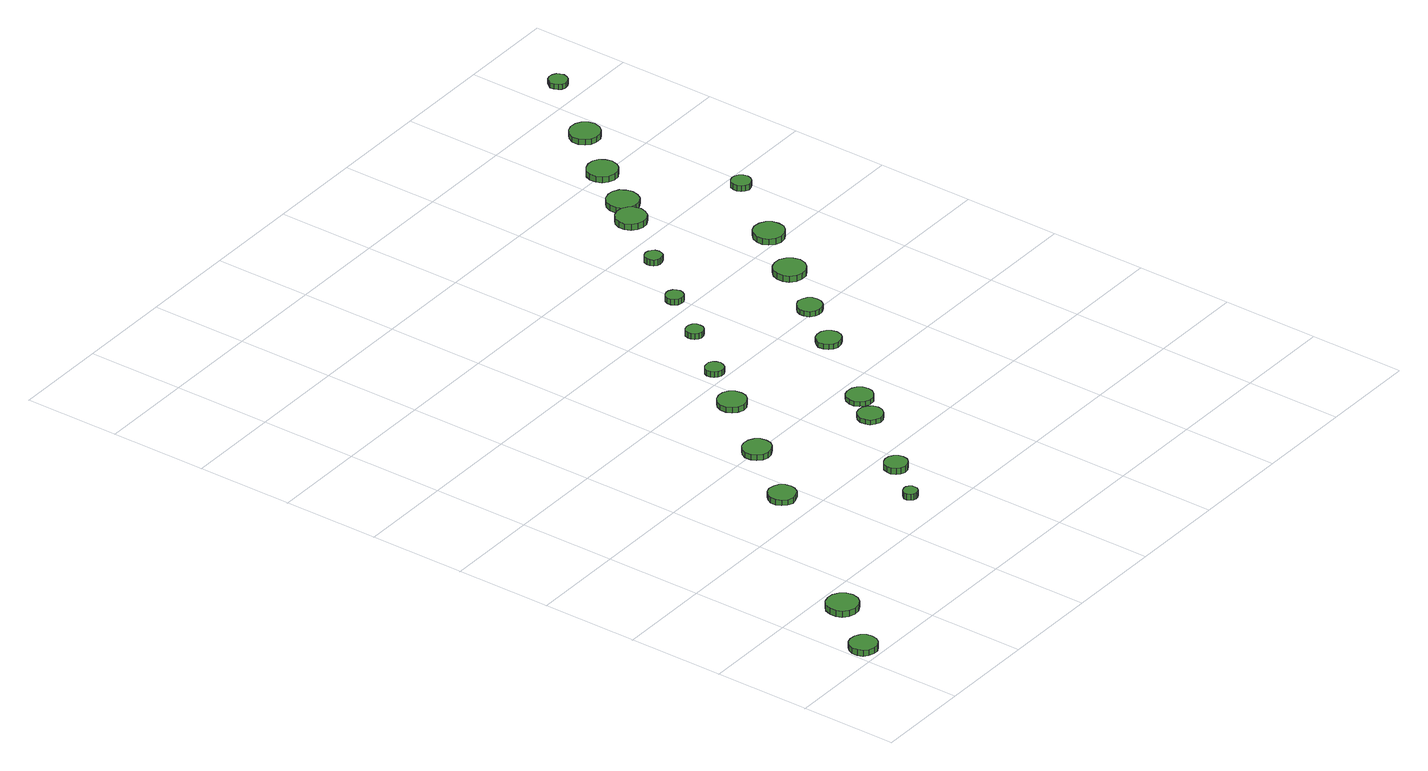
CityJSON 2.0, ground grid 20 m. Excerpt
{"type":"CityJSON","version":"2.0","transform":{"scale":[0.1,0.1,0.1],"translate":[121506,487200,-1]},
"CityObjects":{
"tree1":{"type":"SolitaryVegetationObject","attributes":{"function":"something"},"geometry":[{"type":"MultiSurface","lod":"1","boundaries":[[[0,1,2,3,4,5,6,7,8,9,10,11,12,13,14]],[[15,16,17,18,19,20,21,22,23,24,25,26,27,28,29]],[[0,29,28,1]],[[1,28,27,2]],[[2,27,26,3]],[[3,26,25,4]],[[4,25,24,5]],[[5,24,23,6]],[[6,23,22,7]],[[7,22,21,8]],[[8,21,20,9]],[[9,20,19,10]],[[10,19,18,11]],[[11,18,17,12]],[[12,17,16,13]],[[13,16,15,14]],[[14,15,29,0]]]}]},
"tree2":{"type":"SolitaryVegetationObject","attributes":{"function":"something"},"geometry":[{"type":"MultiSurface","lod":"1","boundaries":[[[30,31,32,33,34,35,36,37,38,39,40,41,42,43,44]],[[45,46,47,48,49,50,51,52,53,54,55,56,57,58,59]],[[30,59,58,31]],[[31,58,57,32]],[[32,57,56,33]],[[33,56,55,34]],[[34,55,54,35]],[[35,54,53,36]],[[36,53,52,37]],[[37,52,51,38]],[[38,51,50,39]],[[39,50,49,40]],[[40,49,48,41]],[[41,48,47,42]],[[42,47,46,43]],[[43,46,45,44]],[[44,45,59,30]]]}]},
"tree3":{"type":"SolitaryVegetationObject","attributes":{"function":"something"},"geometry":[{"type":"MultiSurface","lod":"1","boundaries":[[[60,61,62,63,64,65,66,67,68,69,70,71,72,73,74]],[[75,76,77,78,79,80,81,82,83,84,85,86,87,88,89]],[[60,89,88,61]],[[61,88,87,62]],[[62,87,86,63]],[[63,86,85,64]],[[64,85,84,65]],[[65,84,83,66]],[[66,83,82,67]],[[67,82,81,68]],[[68,81,80,69]],[[69,80,79,70]],[[70,79,78,71]],[[71,78,77,72]],[[72,77,76,73]],[[73,76,75,74]],[[74,75,89,60]]]}]},
"tree4":{"type":"SolitaryVegetationObject","attributes":{"function":"something"},"geometry":[{"type":"MultiSurface","lod":"1","boundaries":[[[90,91,92,93,94,95,96,97,98,99,100,101,102,103,104]],[[105,106,107,108,109,110,111,112,113,114,115,116,117,118,119]],[[90,119,118,91]],[[91,118,117,92]],[[92,117,116,93]],[[93,116,115,94]],[[94,115,114,95]],[[95,114,113,96]],[[96,113,112,97]],[[97,112,111,98]],[[98,111,110,99]],[[99,110,109,100]],[[100,109,108,101]],[[101,108,107,102]],[[102,107,106,103]],[[103,106,105,104]],[[104,105,119,90]]]}]},
"tree5":{"type":"SolitaryVegetationObject","attributes":{"function":"something"},"geometry":[{"type":"MultiSurface","lod":"1","boundaries":[[[120,121,122,123,124,125,126,127,128,129,130,131,132,133,134]],[[135,136,137,138,139,140,141,142,143,144,145,146,147,148,149]],[[120,149,148,121]],[[121,148,147,122]],[[122,147,146,123]],[[123,146,145,124]],[[124,145,144,125]],[[125,144,143,126]],[[126,143,142,127]],[[127,142,141,128]],[[128,141,140,129]],[[129,140,139,130]],[[130,139,138,131]],[[131,138,137,132]],[[132,137,136,133]],[[133,136,135,134]],[[134,135,149,120]]]}]},
"tree6":{"type":"SolitaryVegetationObject","attributes":{"function":"something"},"geometry":[{"type":"MultiSurface","lod":"1","boundaries":[[[150,151,152,153,154,155,156,157,158,159,160,161,162,163,164]],[[165,166,167,168,169,170,171,172,173,174,175,176,177,178,179]],[[150,179,178,151]],[[151,178,177,152]],[[152,177,176,153]],[[153,176,175,154]],[[154,175,174,155]],[[155,174,173,156]],[[156,173,172,157]],[[157,172,171,158]],[[158,171,170,159]],[[159,170,169,160]],[[160,169,168,161]],[[161,168,167,162]],[[162,167,166,163]],[[163,166,165,164]],[[164,165,179,150]]]}]},
"tree7":{"type":"SolitaryVegetationObject","attributes":{"function":"something"},"geometry":[{"type":"MultiSurface","lod":"1","boundaries":[[[180,181,182,183,184,185,186,187,188,189,190,191,192,193,194]],[[195,196,197,198,199,200,201,202,203,204,205,206,207,208,209]],[[180,209,208,181]],[[181,208,207,182]],[[182,207,206,183]],[[183,206,205,184]],[[184,205,204,185]],[[185,204,203,186]],[[186,203,202,187]],[[187,202,201,188]],[[188,201,200,189]],[[189,200,199,190]],[[190,199,198,191]],[[191,198,197,192]],[[192,197,196,193]],[[193,196,195,194]],[[194,195,209,180]]]}]},
"tree8":{"type":"SolitaryVegetationObject","attributes":{"function":"something"},"geometry":[{"type":"MultiSurface","lod":"1","boundaries":[[[210,211,212,213,214,215,216,217,218,219,220,221,222,223,224]],[[225,226,227,228,229,230,231,232,233,234,235,236,237,238,239]],[[210,239,238,211]],[[211,238,237,212]],[[212,237,236,213]],[[213,236,235,214]],[[214,235,234,215]],[[215,234,233,216]],[[216,233,232,217]],[[217,232,231,218]],[[218,231,230,219]],[[219,230,229,220]],[[220,229,228,221]],[[221,228,227,222]],[[222,227,226,223]],[[223,226,225,224]],[[224,225,239,210]]]}]},
"tree9":{"type":"SolitaryVegetationObject","attributes":{"function":"something"},"geometry":[{"type":"MultiSurface","lod":"1","boundaries":[[[240,241,242,243,244,245,246,247,248,249,250,251,252,253,254]],[[255,256,257,258,259,260,261,262,263,264,265,266,267,268,269]],[[240,269,268,241]],[[241,268,267,242]],[[242,267,266,243]],[[243,266,265,244]],[[244,265,264,245]],[[245,264,263,246]],[[246,263,262,247]],[[247,262,261,248]],[[248,261,260,249]],[[249,260,259,250]],[[250,259,258,251]],[[251,258,257,252]],[[252,257,256,253]],[[253,256,255,254]],[[254,255,269,240]]]}]},
"tree10":{"type":"SolitaryVegetationObject","attributes":{"function":"something"},"geometry":[{"type":"MultiSurface","lod":"1","boundaries":[[[270,271,272,273,274,275,276,277,278,279,280,281,282,283,284]],[[285,286,287,288,289,290,291,292,293,294,295,296,297,298,299]],[[270,299,298,271]],[[271,298,297,272]],[[272,297,296,273]],[[273,296,295,274]],[[274,295,294,275]],[[275,294,293,276]],[[276,293,292,277]],[[277,292,291,278]],[[278,291,290,279]],[[279,290,289,280]],[[280,289,288,281]],[[281,288,287,282]],[[282,287,286,283]],[[283,286,285,284]],[[284,285,299,270]]]}]},
"tree11":{"type":"SolitaryVegetationObject","attributes":{"function":"something"},"geometry":[{"type":"MultiSurface","lod":"1","boundaries":[[[300,301,302,303,304,305,306,307,308,309,310,311,312,313,314]],[[315,316,317,318,319,320,321,322,323,324,325,326,327,328,329]],[[300,329,328,301]],[[301,328,327,302]],[[302,327,326,303]],[[303,326,325,304]],[[304,325,324,305]],[[305,324,323,306]],[[306,323,322,307]],[[307,322,321,308]],[[308,321,320,309]],[[309,320,319,310]],[[310,319,318,311]],[[311,318,317,312]],[[312,317,316,313]],[[313,316,315,314]],[[314,315,329,300]]]}]},
"tree12":{"type":"SolitaryVegetationObject","attributes":{"function":"something"},"geometry":[{"type":"MultiSurface","lod":"1","boundaries":[[[330,331,332,333,334,335,336,337,338,339,340,341,342,343,344]],[[345,346,347,348,349,350,351,352,353,354,355,356,357,358,359]],[[330,359,358,331]],[[331,358,357,332]],[[332,357,356,333]],[[333,356,355,334]],[[334,355,354,335]],[[335,354,353,336]],[[336,353,352,337]],[[337,352,351,338]],[[338,351,350,339]],[[339,350,349,340]],[[340,349,348,341]],[[341,348,347,342]],[[342,347,346,343]],[[343,346,345,344]],[[344,345,359,330]]]}]},
"tree13":{"type":"SolitaryVegetationObject","attributes":{"function":"something"},"geometry":[{"type":"MultiSurface","lod":"1","boundaries":[[[360,361,362,363,364,365,366,367,368,369,370,371,372,373,374]],[[375,376,377,378,379,380,381,382,383,384,385,386,387,388,389]],[[360,389,388,361]],[[361,388,387,362]],[[362,387,386,363]],[[363,386,385,364]],[[364,385,384,365]],[[365,384,383,366]],[[366,383,382,367]],[[367,382,381,368]],[[368,381,380,369]],[[369,380,379,370]],[[370,379,378,371]],[[371,378,377,372]],[[372,377,376,373]],[[373,376,375,374]],[[374,375,389,360]]]}]},
"tree14":{"type":"SolitaryVegetationObject","attributes":{"function":"something"},"geometry":[{"type":"MultiSurface","lod":"1","boundaries":[[[390,391,392,393,394,395,396,397,398,399,400,401,402,403,404]],[[405,406,407,408,409,410,411,412,413,414,415,416,417,418,419]],[[390,419,418,391]],[[391,418,417,392]],[[392,417,416,393]],[[393,416,415,394]],[[394,415,414,395]],[[395,414,413,396]],[[396,413,412,397]],[[397,412,411,398]],[[398,411,410,399]],[[399,410,409,400]],[[400,409,408,401]],[[401,408,407,402]],[[402,407,406,403]],[[403,406,405,404]],[[404,405,419,390]]]}]},
"tree15":{"type":"SolitaryVegetationObject","attributes":{"function":"something"},"geometry":[{"type":"MultiSurface","lod":"1","boundaries":[[[420,421,422,423,424,425,426,427,428,429,430,431,432,433,434]],[[435,436,437,438,439,440,441,442,443,444,445,446,447,448,449]],[[420,449,448,421]],[[421,448,447,422]],[[422,447,446,423]],[[423,446,445,424]],[[424,445,444,425]],[[425,444,443,426]],[[426,443,442,427]],[[427,442,441,428]],[[428,441,440,429]],[[429,440,439,430]],[[430,439,438,431]],[[431,438,437,432]],[[432,437,436,433]],[[433,436,435,434]],[[434,435,449,420]]]}]},
"tree16":{"type":"SolitaryVegetationObject","attributes":{"function":"something"},"geometry":[{"type":"MultiSurface","lod":"1","boundaries":[[[450,451,452,453,454,455,456,457,458,459,460,461,462,463,464]],[[465,466,467,468,469,470,471,472,473,474,475,476,477,478,479]],[[450,479,478,451]],[[451,478,477,452]],[[452,477,476,453]],[[453,476,475,454]],[[454,475,474,455]],[[455,474,473,456]],[[456,473,472,457]],[[457,472,471,458]],[[458,471,470,459]],[[459,470,469,460]],[[460,469,468,461]],[[461,468,467,462]],[[462,467,466,463]],[[463,466,465,464]],[[464,465,479,450]]]}]},
"tree17":{"type":"SolitaryVegetationObject","attributes":{"function":"something"},"geometry":[{"type":"MultiSurface","lod":"1","boundaries":[[[480,481,482,483,484,485,486,487,488,489,490,491,492,493,494]],[[495,496,497,498,499,500,501,502,503,504,505,506,507,508,509]],[[480,509,508,481]],[[481,508,507,482]],[[482,507,506,483]],[[483,506,505,484]],[[484,505,504,485]],[[485,504,503,486]],[[486,503,502,487]],[[487,502,501,488]],[[488,501,500,489]],[[489,500,499,490]],[[490,499,498,491]],[[491,498,497,492]],[[492,497,496,493]],[[493,496,495,494]],[[494,495,509,480]]]}]},
"tree18":{"type":"SolitaryVegetationObject","attributes":{"function":"something"},"geometry":[{"type":"MultiSurface","lod":"1","boundaries":[[[510,511,512,513,514,515,516,517,518,519,520,521,522,523,524]],[[525,526,527,528,529,530,531,532,533,534,535,536,537,538,539]],[[510,539,538,511]],[[511,538,537,512]],[[512,537,536,513]],[[513,536,535,514]],[[514,535,534,515]],[[515,534,533,516]],[[516,533,532,517]],[[517,532,531,518]],[[518,531,530,519]],[[519,530,529,520]],[[520,529,528,521]],[[521,528,527,522]],[[522,527,526,523]],[[523,526,525,524]],[[524,525,539,510]]]}]},
"tree19":{"type":"SolitaryVegetationObject","attributes":{"function":"something"},"geometry":[{"type":"MultiSurface","lod":"1","boundaries":[[[540,541,542,543,544,545,546,547,548,549,550,551,552,553,554]],[[555,556,557,558,559,560,561,562,563,564,565,566,567,568,569]],[[540,569,568,541]],[[541,568,567,542]],[[542,567,566,543]],[[543,566,565,544]],[[544,565,564,545]],[[545,564,563,546]],[[546,563,562,547]],[[547,562,561,548]],[[548,561,560,549]],[[549,560,559,550]],[[550,559,558,551]],[[551,558,557,552]],[[552,557,556,553]],[[553,556,555,554]],[[554,555,569,540]]]}]},
"tree20":{"type":"SolitaryVegetationObject","attributes":{"function":"something"},"geometry":[{"type":"MultiSurface","lod":"1","boundaries":[[[570,571,572,573,574,575,576,577,578,579,580,581,582,583,584]],[[585,586,587,588,589,590,591,592,593,594,595,596,597,598,599]],[[570,599,598,571]],[[571,598,597,572]],[[572,597,596,573]],[[573,596,595,574]],[[574,595,594,575]],[[575,594,593,576]],[[576,593,592,577]],[[577,592,591,578]],[[578,591,590,579]],[[579,590,589,580]],[[580,589,588,581]],[[581,588,587,582]],[[582,587,586,583]],[[583,586,585,584]],[[584,585,599,570]]]}]},
"tree21":{"type":"SolitaryVegetationObject","attributes":{"function":"something"},"geometry":[{"type":"MultiSurface","lod":"1","boundaries":[[[600,601,602,603,604,605,606,607,608,609,610,611,612,613,614]],[[615,616,617,618,619,620,621,622,623,624,625,626,627,628,629]],[[600,629,628,601]],[[601,628,627,602]],[[602,627,626,603]],[[603,626,625,604]],[[604,625,624,605]],[[605,624,623,606]],[[606,623,622,607]],[[607,622,621,608]],[[608,621,620,609]],[[609,620,619,610]],[[610,619,618,611]],[[611,618,617,612]],[[612,617,616,613]],[[613,616,615,614]],[[614,615,629,600]]]}]},
"tree22":{"type":"SolitaryVegetationObject","attributes":{"function":"something"},"geometry":[{"type":"MultiSurface","lod":"1","boundaries":[[[630,631,632,633,634,635,636,637,638,639,640,641,642,643,644]],[[645,646,647,648,649,650,651,652,653,654,655,656,657,658,659]],[[630,659,658,631]],[[631,658,657,632]],[[632,657,656,633]],[[633,656,655,634]],[[634,655,654,635]],[[635,654,653,636]],[[636,653,652,637]],[[637,652,651,638]],[[638,651,650,639]],[[639,650,649,640]],[[640,649,648,641]],[[641,648,647,642]],[[642,647,646,643]],[[643,646,645,644]],[[644,645,659,630]]]}]},
"tree23":{"type":"SolitaryVegetationObject","attributes":{"function":"something"},"geometry":[{"type":"MultiSurface","lod":"1","boundaries":[[[660,661,662,663,664,665,666,667,668,669,670,671,672,673,674]],[[675,676,677,678,679,680,681,682,683,684,685,686,687,688,689]],[[660,689,688,661]],[[661,688,687,662]],[[662,687,686,663]],[[663,686,685,664]],[[664,685,684,665]],[[665,684,683,666]],[[666,683,682,667]],[[667,682,681,668]],[[668,681,680,669]],[[669,680,679,670]],[[670,679,678,671]],[[671,678,677,672]],[[672,677,676,673]],[[673,676,675,674]],[[674,675,689,660]]]}]}
},
"vertices":[
[60,36,20],[58,47,20],[51,56,20],[41,62,20],[29,63,20],[18,60,20],[10,52,20],[5,41,20],[5,30,20],[10,19,20],[18,12,20],[29,8,20],[41,9,20],[51,15,20],[58,24,20],[58,24,7],[51,15,7],[41,9,7],[29,8,7],[18,12,7],[10,19,7],[5,30,7],[5,41,7],[10,52,7],[18,60,7],[29,63,7],[41,62,7],[51,56,7],[58,47,7],[60,36,7],
[148,145,25],[145,158,25],[137,169,25],[125,176,25],[112,177,25],[99,173,25],[89,164,25],[84,152,25],[84,138,25],[89,126,25],[99,117,25],[112,113,25],[125,114,25],[137,121,25],[145,132,25],[145,132,12],[137,121,12],[125,114,12],[112,113,12],[99,117,12],[89,126,12],[84,138,12],[84,152,12],[89,164,12],[99,173,12],[112,177,12],[125,176,12],[137,169,12],[145,158,12],[148,145,12],
[387,465,21],[385,476,21],[378,486,21],[368,491,21],[356,493,21],[345,489,21],[337,481,21],[332,471,21],[332,459,21],[337,449,21],[345,441,21],[356,437,21],[368,439,21],[378,444,21],[385,454,21],[385,454,9],[378,444,9],[368,439,9],[356,437,9],[345,441,9],[337,449,9],[332,459,9],[332,471,9],[337,481,9],[345,489,9],[356,493,9],[368,491,9],[378,486,9],[385,476,9],[387,465,9],
[517,273,25],[516,279,25],[512,284,25],[507,287,25],[501,287,25],[495,285,25],[491,281,25],[488,276,25],[488,270,25],[491,264,25],[495,260,25],[501,258,25],[507,259,25],[512,262,25],[516,267,25],[516,267,12],[512,262,12],[507,259,12],[501,258,12],[495,260,12],[491,264,12],[488,270,12],[488,276,12],[491,281,12],[495,285,12],[501,287,12],[507,287,12],[512,284,12],[516,279,12],[517,273,12],
[491,599,18],[489,611,18],[482,620,18],[471,626,18],[459,627,18],[448,624,18],[439,616,18],[434,605,18],[434,593,18],[439,582,18],[448,574,18],[459,570,18],[471,572,18],[482,578,18],[489,587,18],[489,587,6],[482,578,6],[471,572,6],[459,570,6],[448,574,6],[439,582,6],[434,593,6],[434,605,6],[439,616,6],[448,624,6],[459,627,6],[471,626,6],[482,620,6],[489,611,6],[491,599,6],
[596,358,19],[594,367,19],[588,375,19],[580,380,19],[570,381,19],[561,378,19],[554,372,19],[550,363,19],[550,353,19],[554,344,19],[561,338,19],[570,335,19],[580,336,19],[588,341,19],[594,348,19],[594,348,6],[588,341,6],[580,336,6],[570,335,6],[561,338,6],[554,344,6],[550,353,6],[550,363,6],[554,372,6],[561,378,6],[570,381,6],[580,380,6],[588,375,6],[594,367,6],[596,358,6],
[596,734,18],[594,746,18],[587,756,18],[576,762,18],[564,763,18],[553,759,18],[544,751,18],[539,740,18],[539,728,18],[544,717,18],[553,709,18],[564,705,18],[576,706,18],[587,713,18],[594,722,18],[594,722,6],[587,713,6],[576,706,6],[564,705,6],[553,709,6],[544,717,6],[539,728,6],[539,740,6],[544,751,6],[553,759,6],[564,763,6],[576,762,6],[587,756,6],[594,746,6],[596,734,6],
[710,500,16],[708,510,16],[701,518,16],[692,524,16],[682,525,16],[672,522,16],[664,515,16],[660,505,16],[660,494,16],[664,485,16],[672,478,16],[682,474,16],[692,475,16],[701,481,16],[708,489,16],[708,489,6],[701,481,6],[692,475,6],[682,474,6],[672,478,6],[664,485,6],[660,494,6],[660,505,6],[664,515,6],[672,522,6],[682,525,6],[692,524,6],[701,518,6],[708,510,6],[710,500,6],
[657,827,18],[655,834,18],[651,841,18],[644,845,18],[636,845,18],[629,843,18],[623,838,18],[620,831,18],[620,823,18],[623,816,18],[629,811,18],[636,809,18],[644,809,18],[651,813,18],[655,820,18],[655,820,6],[651,813,6],[644,809,6],[636,809,6],[629,811,6],[623,816,6],[620,823,6],[620,831,6],[623,838,6],[629,843,6],[636,845,6],[644,845,6],[651,841,6],[655,834,6],[657,827,6],
[751,554,16],[749,565,16],[742,574,16],[733,579,16],[721,580,16],[711,577,16],[703,570,16],[698,559,16],[698,548,16],[703,538,16],[711,531,16],[721,527,16],[733,528,16],[742,534,16],[749,543,16],[749,543,6],[742,534,6],[733,528,6],[721,527,6],[711,531,6],[703,538,6],[698,548,6],[698,559,6],[703,570,6],[711,577,6],[721,580,6],[733,579,6],[742,574,6],[749,565,6],[751,554,6],
[739,934,18],[738,942,18],[733,948,18],[727,951,18],[720,952,18],[713,950,18],[707,945,18],[704,938,18],[704,931,18],[707,924,18],[713,919,18],[720,917,18],[727,917,18],[733,921,18],[738,927,18],[738,927,6],[733,921,6],[727,917,6],[720,917,6],[713,919,6],[707,924,6],[704,931,6],[704,938,6],[707,945,6],[713,950,6],[720,952,6],[727,951,6],[733,948,6],[738,942,6],[739,934,6],
[873,717,17],[871,727,17],[865,735,17],[856,740,17],[845,741,17],[835,738,17],[828,731,17],[823,722,17],[823,711,17],[828,702,17],[835,695,17],[845,692,17],[856,693,17],[865,698,17],[871,706,17],[871,706,6],[865,698,6],[856,693,6],[845,692,6],[835,695,6],[828,702,6],[823,711,6],[823,722,6],[828,731,6],[835,738,6],[845,741,6],[856,740,6],[865,735,6],[871,727,6],[873,717,6],
[813,1035,18],[811,1042,18],[807,1048,18],[800,1052,18],[793,1053,18],[786,1050,18],[781,1046,18],[778,1039,18],[778,1031,18],[781,1025,18],[786,1020,18],[793,1018,18],[800,1018,18],[807,1022,18],[811,1028,18],[811,1028,6],[807,1022,6],[800,1018,6],[793,1018,6],[786,1020,6],[781,1025,6],[778,1031,6],[778,1039,6],[781,1046,6],[786,1050,6],[793,1053,6],[800,1052,6],[807,1048,6],[811,1042,6],[813,1035,6],
[943,813,17],[941,823,17],[935,831,17],[926,836,17],[915,838,17],[906,834,17],[898,827,17],[894,818,17],[894,808,17],[898,798,17],[906,791,17],[915,788,17],[926,789,17],[935,794,17],[941,803,17],[941,803,6],[935,794,6],[926,789,6],[915,788,6],[906,791,6],[898,798,6],[894,808,6],[894,818,6],[898,827,6],[906,834,6],[915,838,6],[926,836,6],[935,831,6],[941,823,6],[943,813,6],
[891,1141,25],[889,1149,25],[885,1154,25],[879,1158,25],[871,1159,25],[865,1157,25],[859,1152,25],[856,1145,25],[856,1138,25],[859,1131,25],[865,1126,25],[871,1124,25],[879,1125,25],[885,1128,25],[889,1134,25],[889,1134,12],[885,1128,12],[879,1125,12],[871,1124,12],[865,1126,12],[859,1131,12],[856,1138,12],[856,1145,12],[859,1152,12],[865,1157,12],[871,1159,12],[879,1158,12],[885,1154,12],[889,1149,12],[891,1141,12],
[1031,918,19],[1028,931,19],[1020,942,19],[1008,949,19],[995,950,19],[982,946,19],[972,937,19],[967,925,19],[967,911,19],[972,899,19],[982,890,19],[995,886,19],[1008,887,19],[1020,894,19],[1028,905,19],[1028,905,6],[1020,894,6],[1008,887,6],[995,886,6],[982,890,6],[972,899,6],[967,911,6],[967,925,6],[972,937,6],[982,946,6],[995,950,6],[1008,949,6],[1020,942,6],[1028,931,6],[1031,918,6],
[988,1255,26],[985,1268,26],[978,1278,26],[967,1285,26],[954,1286,26],[942,1282,26],[932,1274,26],[927,1262,26],[927,1249,26],[932,1237,26],[942,1229,26],[954,1225,26],[967,1226,26],[978,1232,26],[985,1243,26],[985,1243,13],[978,1232,13],[967,1226,13],[954,1225,13],[942,1229,13],[932,1237,13],[927,1249,13],[927,1262,13],[932,1274,13],[942,1282,13],[954,1286,13],[967,1285,13],[978,1278,13],[985,1268,13],[988,1255,13],
[1102,1020,24],[1100,1033,24],[1092,1043,24],[1081,1049,24],[1068,1051,24],[1056,1047,24],[1046,1038,24],[1041,1026,24],[1041,1013,24],[1046,1002,24],[1056,993,24],[1068,989,24],[1081,990,24],[1092,997,24],[1100,1007,24],[1100,1007,11],[1092,997,11],[1081,990,11],[1068,989,11],[1056,993,11],[1046,1002,11],[1041,1013,11],[1041,1026,11],[1046,1038,11],[1056,1047,11],[1068,1051,11],[1081,1049,11],[1092,1043,11],[1100,1033,11],[1102,1020,11],
[1029,1304,24],[1026,1317,24],[1019,1328,24],[1007,1335,24],[994,1336,24],[981,1332,24],[971,1323,24],[965,1311,24],[965,1297,24],[971,1285,24],[981,1276,24],[994,1272,24],[1007,1273,24],[1019,1280,24],[1026,1291,24],[1026,1291,12],[1019,1280,12],[1007,1273,12],[994,1272,12],[981,1276,12],[971,1285,12],[965,1297,12],[965,1311,12],[971,1323,12],[981,1332,12],[994,1336,12],[1007,1335,12],[1019,1328,12],[1026,1317,12],[1029,1304,12],
[1096,1402,20],[1093,1414,20],[1086,1425,20],[1075,1431,20],[1062,1432,20],[1050,1428,20],[1040,1420,20],[1035,1408,20],[1035,1395,20],[1040,1383,20],[1050,1375,20],[1062,1371,20],[1075,1372,20],[1086,1379,20],[1093,1389,20],[1093,1389,7],[1086,1379,7],[1075,1372,7],[1062,1371,7],[1050,1375,7],[1040,1383,7],[1035,1395,7],[1035,1408,7],[1040,1420,7],[1050,1428,7],[1062,1432,7],[1075,1431,7],[1086,1425,7],[1093,1414,7],[1096,1402,7],
[1201,1165,23],[1199,1173,23],[1194,1180,23],[1187,1184,23],[1179,1185,23],[1171,1182,23],[1165,1177,23],[1162,1169,23],[1162,1161,23],[1165,1153,23],[1171,1148,23],[1179,1145,23],[1187,1146,23],[1194,1150,23],[1199,1157,23],[1199,1157,11],[1194,1150,11],[1187,1146,11],[1179,1145,11],[1171,1148,11],[1165,1153,11],[1162,1161,11],[1162,1169,11],[1165,1177,11],[1171,1182,11],[1179,1185,11],[1187,1184,11],[1194,1180,11],[1199,1173,11],[1201,1165,11],
[1183,1506,19],[1180,1518,19],[1172,1529,19],[1161,1535,19],[1148,1536,19],[1136,1532,19],[1127,1524,19],[1121,1512,19],[1121,1499,19],[1127,1487,19],[1136,1479,19],[1148,1475,19],[1161,1476,19],[1172,1483,19],[1180,1493,19],[1180,1493,7],[1172,1483,7],[1161,1476,7],[1148,1475,7],[1136,1479,7],[1127,1487,7],[1121,1499,7],[1121,1512,7],[1127,1524,7],[1136,1532,7],[1148,1536,7],[1161,1535,7],[1172,1529,7],[1180,1518,7],[1183,1506,7],
[1286,1653,18],[1284,1661,18],[1280,1667,18],[1273,1671,18],[1265,1672,18],[1257,1669,18],[1252,1664,18],[1248,1657,18],[1248,1649,18],[1252,1642,18],[1257,1636,18],[1265,1634,18],[1273,1635,18],[1280,1639,18],[1284,1645,18],[1284,1645,7],[1280,1639,7],[1273,1635,7],[1265,1634,7],[1257,1636,7],[1252,1642,7],[1248,1649,7],[1248,1657,7],[1252,1664,7],[1257,1669,7],[1265,1672,7],[1273,1671,7],[1280,1667,7],[1284,1661,7],[1286,1653,7]
]}
